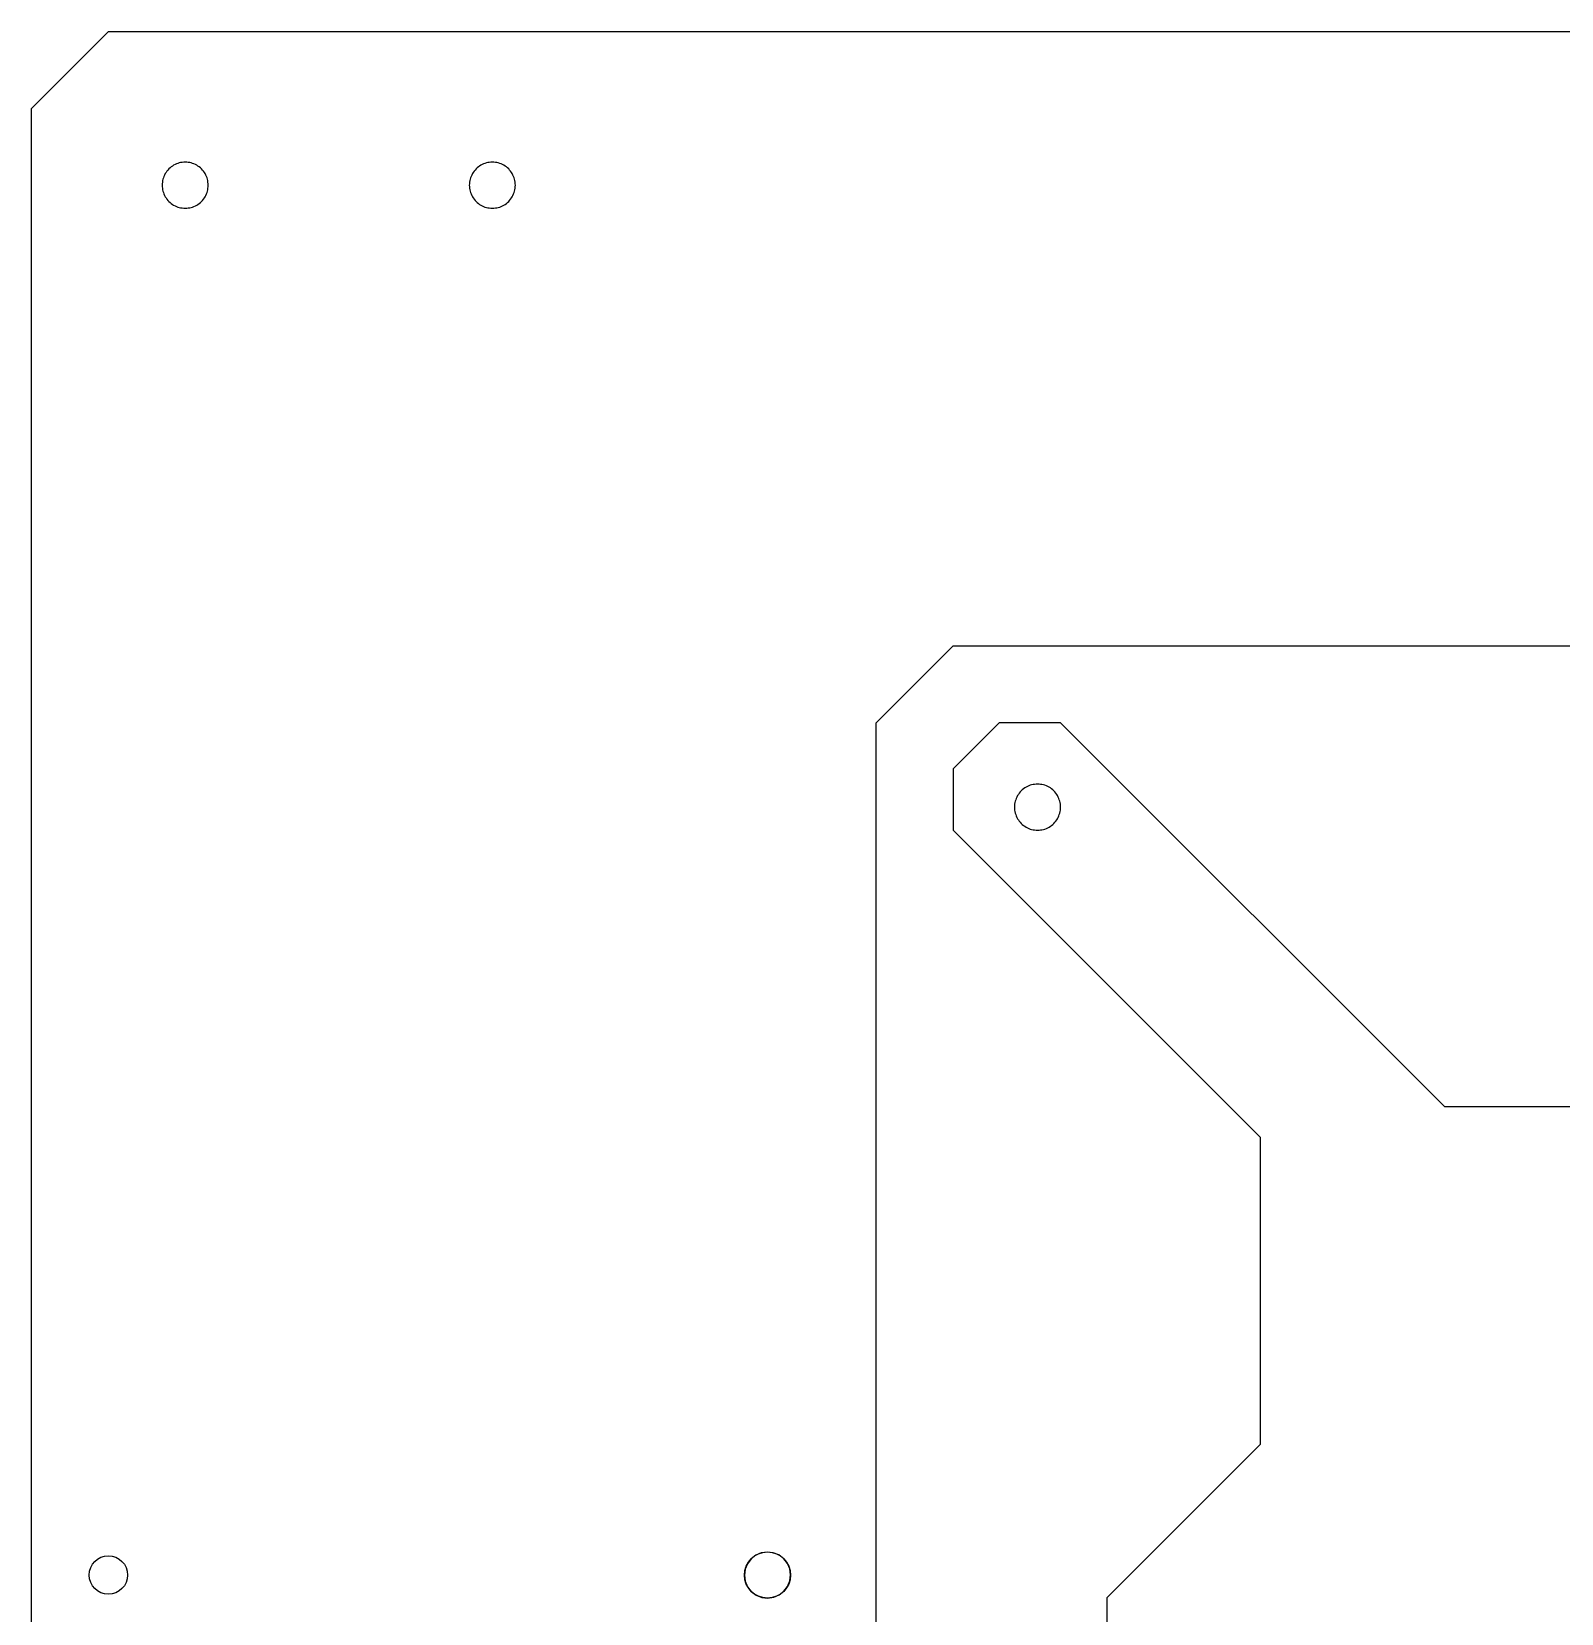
# Model space of a CAD drawing. Extents: x -207 to 207, y -207 to 207.
# Drawn here: x -206.8 to -95.5, y 91.7 to 206.8 of the extents above; entities that cross this region are included whole.
import ezdxf

# ---------------------------------------------------------------- set-up
doc = ezdxf.new("R2010")
doc.units = 0
doc.layers.get('0').update_dxf_attribs({"linetype": 'CONTINUOUS'})

msp = doc.modelspace()

# ---------------------------------------------------------------- linework, layer by layer
for p, q in [((-206.82, 201.23), (-201.23, 206.82)), ((-201.23, 206.82), (201.23, 206.82)), ((-206.82, -201.44), (-206.82, 201.23)), ((-196.66, 196.97), (-196.74, 196.9)), ((-196.57, 197.03), (-196.66, 196.97)), ((-196.48, 197.09), (-196.57, 197.03)), ((-196.38, 197.14), (-196.48, 197.09)), ((-196.28, 197.19), (-196.38, 197.14)), ((-196.18, 197.23), (-196.28, 197.19)), ((-196.07, 197.26), (-196.18, 197.23)), ((-195.97, 197.28), (-196.07, 197.26)), ((-195.86, 197.3), (-195.97, 197.28)), ((-195.75, 197.31), (-195.86, 197.3)), ((-195.64, 197.32), (-195.75, 197.31)), ((-195.53, 197.31), (-195.64, 197.32)), ((-195.42, 197.3), (-195.53, 197.31)), ((-195.31, 197.28), (-195.42, 197.3)), ((-195.2, 197.26), (-195.31, 197.28)), ((-195.1, 197.23), (-195.2, 197.26)), ((-195, 197.19), (-195.1, 197.23)), ((-194.9, 197.14), (-195, 197.19)), ((-194.8, 197.09), (-194.9, 197.14)), ((-194.71, 197.03), (-194.8, 197.09)), ((-194.62, 196.97), (-194.71, 197.03)), ((-194.53, 196.9), (-194.62, 196.97)), ((-174.3, 196.97), (-174.39, 196.9)), ((-174.21, 197.03), (-174.3, 196.97)), ((-174.12, 197.09), (-174.21, 197.03)), ((-174.02, 197.14), (-174.12, 197.09)), ((-173.92, 197.19), (-174.02, 197.14)), ((-173.82, 197.23), (-173.92, 197.19)), ((-173.71, 197.26), (-173.82, 197.23)), ((-173.61, 197.28), (-173.71, 197.26)), ((-173.5, 197.3), (-173.61, 197.28)), ((-173.39, 197.31), (-173.5, 197.3)), ((-173.28, 197.32), (-173.39, 197.31)), ((-173.17, 197.31), (-173.28, 197.32)), ((-173.06, 197.3), (-173.17, 197.31)), ((-172.95, 197.28), (-173.06, 197.3)), ((-172.85, 197.26), (-172.95, 197.28)), ((-172.74, 197.23), (-172.85, 197.26)), ((-172.64, 197.19), (-172.74, 197.23)), ((-172.54, 197.14), (-172.64, 197.19)), ((-172.44, 197.09), (-172.54, 197.14)), ((-172.35, 197.03), (-172.44, 197.09)), ((-172.26, 196.97), (-172.35, 197.03)), ((-172.17, 196.9), (-172.26, 196.97)), ((-197.3, 195.86), (-197.31, 195.75)), ((-197.28, 195.97), (-197.3, 195.86)), ((-197.26, 196.07), (-197.28, 195.97)), ((-197.23, 196.18), (-197.26, 196.07)), ((-197.19, 196.28), (-197.23, 196.18)), ((-197.14, 196.38), (-197.19, 196.28)), ((-197.09, 196.48), (-197.14, 196.38)), ((-197.03, 196.57), (-197.09, 196.48)), ((-196.97, 196.66), (-197.03, 196.57)), ((-196.9, 196.74), (-196.97, 196.66)), ((-196.82, 196.82), (-196.9, 196.74)), ((-196.74, 196.9), (-196.82, 196.82)), ((-194.45, 196.82), (-194.53, 196.9)), ((-194.38, 196.74), (-194.45, 196.82)), ((-194.31, 196.66), (-194.38, 196.74)), ((-194.24, 196.57), (-194.31, 196.66)), ((-194.19, 196.48), (-194.24, 196.57)), ((-194.13, 196.38), (-194.19, 196.48)), ((-194.09, 196.28), (-194.13, 196.38)), ((-194.05, 196.18), (-194.09, 196.28)), ((-194.02, 196.07), (-194.05, 196.18)), ((-193.99, 195.97), (-194.02, 196.07)), ((-193.98, 195.86), (-193.99, 195.97)), ((-193.97, 195.75), (-193.98, 195.86)), ((-174.94, 195.86), (-174.95, 195.75)), ((-174.92, 195.97), (-174.94, 195.86)), ((-174.9, 196.07), (-174.92, 195.97)), ((-174.87, 196.18), (-174.9, 196.07)), ((-174.83, 196.28), (-174.87, 196.18)), ((-174.78, 196.38), (-174.83, 196.28)), ((-174.73, 196.48), (-174.78, 196.38)), ((-174.67, 196.57), (-174.73, 196.48)), ((-174.61, 196.66), (-174.67, 196.57)), ((-174.54, 196.74), (-174.61, 196.66)), ((-174.47, 196.82), (-174.54, 196.74)), ((-174.39, 196.9), (-174.47, 196.82)), ((-172.09, 196.82), (-172.17, 196.9)), ((-172.02, 196.74), (-172.09, 196.82)), ((-171.95, 196.66), (-172.02, 196.74)), ((-171.89, 196.57), (-171.95, 196.66)), ((-171.83, 196.48), (-171.89, 196.57)), ((-171.78, 196.38), (-171.83, 196.48)), ((-171.73, 196.28), (-171.78, 196.38)), ((-171.69, 196.18), (-171.73, 196.28)), ((-171.66, 196.07), (-171.69, 196.18)), ((-171.64, 195.97), (-171.66, 196.07)), ((-171.62, 195.86), (-171.64, 195.97)), ((-171.61, 195.75), (-171.62, 195.86)), ((-197.31, 195.75), (-197.32, 195.64)), ((-197.32, 195.64), (-197.31, 195.53)), ((-197.31, 195.53), (-197.3, 195.42)), ((-197.3, 195.42), (-197.28, 195.31)), ((-197.28, 195.31), (-197.26, 195.2)), ((-197.26, 195.2), (-197.23, 195.1)), ((-197.23, 195.1), (-197.19, 195)), ((-197.19, 195), (-197.14, 194.9)), ((-197.14, 194.9), (-197.09, 194.8)), ((-197.09, 194.8), (-197.03, 194.71)), ((-197.03, 194.71), (-196.97, 194.62)), ((-196.97, 194.62), (-196.9, 194.53)), ((-194.38, 194.53), (-194.31, 194.62)), ((-194.31, 194.62), (-194.24, 194.71)), ((-194.24, 194.71), (-194.19, 194.8)), ((-194.19, 194.8), (-194.13, 194.9)), ((-194.13, 194.9), (-194.09, 195)), ((-194.09, 195), (-194.05, 195.1)), ((-194.05, 195.1), (-194.02, 195.2)), ((-194.02, 195.2), (-193.99, 195.31)), ((-193.99, 195.31), (-193.98, 195.42)), ((-193.98, 195.42), (-193.97, 195.53)), ((-193.96, 195.64), (-193.97, 195.75)), ((-193.97, 195.53), (-193.96, 195.64)), ((-174.95, 195.75), (-174.96, 195.64)), ((-174.96, 195.64), (-174.95, 195.53)), ((-174.95, 195.53), (-174.94, 195.42)), ((-174.94, 195.42), (-174.92, 195.31)), ((-174.92, 195.31), (-174.9, 195.2)), ((-174.9, 195.2), (-174.87, 195.1)), ((-174.87, 195.1), (-174.83, 195)), ((-174.83, 195), (-174.78, 194.9)), ((-174.78, 194.9), (-174.73, 194.8)), ((-174.73, 194.8), (-174.67, 194.71)), ((-174.67, 194.71), (-174.61, 194.62)), ((-174.61, 194.62), (-174.54, 194.53)), ((-172.02, 194.53), (-171.95, 194.62)), ((-171.95, 194.62), (-171.89, 194.71)), ((-171.89, 194.71), (-171.83, 194.8)), ((-171.83, 194.8), (-171.78, 194.9)), ((-171.78, 194.9), (-171.73, 195)), ((-171.73, 195), (-171.69, 195.1)), ((-171.69, 195.1), (-171.66, 195.2)), ((-171.66, 195.2), (-171.64, 195.31)), ((-171.64, 195.31), (-171.62, 195.42)), ((-171.62, 195.42), (-171.61, 195.53)), ((-171.6, 195.64), (-171.61, 195.75)), ((-171.61, 195.53), (-171.6, 195.64)), ((-196.9, 194.53), (-196.82, 194.45)), ((-196.82, 194.45), (-196.74, 194.38)), ((-196.74, 194.38), (-196.66, 194.31)), ((-196.66, 194.31), (-196.57, 194.24)), ((-196.57, 194.24), (-196.48, 194.19)), ((-196.48, 194.19), (-196.38, 194.13)), ((-196.38, 194.13), (-196.28, 194.09)), ((-196.28, 194.09), (-196.18, 194.05)), ((-196.18, 194.05), (-196.07, 194.02)), ((-196.07, 194.02), (-195.97, 193.99)), ((-195.97, 193.99), (-195.86, 193.98)), ((-195.86, 193.98), (-195.75, 193.97)), ((-195.75, 193.97), (-195.64, 193.96)), ((-195.64, 193.96), (-195.53, 193.97)), ((-195.53, 193.97), (-195.42, 193.98)), ((-195.42, 193.98), (-195.31, 193.99)), ((-195.31, 193.99), (-195.2, 194.02)), ((-195.2, 194.02), (-195.1, 194.05)), ((-195.1, 194.05), (-195, 194.09)), ((-195, 194.09), (-194.9, 194.13)), ((-194.9, 194.13), (-194.8, 194.19)), ((-194.8, 194.19), (-194.71, 194.24)), ((-194.71, 194.24), (-194.62, 194.31)), ((-194.62, 194.31), (-194.53, 194.38)), ((-194.53, 194.38), (-194.45, 194.45)), ((-194.45, 194.45), (-194.38, 194.53)), ((-174.54, 194.53), (-174.47, 194.45)), ((-174.47, 194.45), (-174.39, 194.38)), ((-174.39, 194.38), (-174.3, 194.31)), ((-174.3, 194.31), (-174.21, 194.24)), ((-174.21, 194.24), (-174.12, 194.19)), ((-174.12, 194.19), (-174.02, 194.13)), ((-174.02, 194.13), (-173.92, 194.09)), ((-173.92, 194.09), (-173.82, 194.05)), ((-173.82, 194.05), (-173.71, 194.02)), ((-173.71, 194.02), (-173.61, 193.99)), ((-173.61, 193.99), (-173.5, 193.98)), ((-173.5, 193.98), (-173.39, 193.97)), ((-173.39, 193.97), (-173.28, 193.96)), ((-173.28, 193.96), (-173.17, 193.97)), ((-173.17, 193.97), (-173.06, 193.98)), ((-173.06, 193.98), (-172.95, 193.99)), ((-172.95, 193.99), (-172.85, 194.02)), ((-172.85, 194.02), (-172.74, 194.05)), ((-172.74, 194.05), (-172.64, 194.09)), ((-172.64, 194.09), (-172.54, 194.13)), ((-172.54, 194.13), (-172.44, 194.19)), ((-172.44, 194.19), (-172.35, 194.24)), ((-172.35, 194.24), (-172.26, 194.31)), ((-172.26, 194.31), (-172.17, 194.38)), ((-172.17, 194.38), (-172.09, 194.45)), ((-172.09, 194.45), (-172.02, 194.53)), ((-145.33, 156.51), (-139.74, 162.1)), ((-139.74, 162.1), (139.74, 162.1)), ((-145.33, -145.33), (-145.33, 156.51)), ((-136.39, 156.51), (-139.74, 153.16)), ((-131.92, 156.51), (-136.39, 156.51)), ((-131.92, 156.51), (-103.97, 128.56)), ((-139.74, 153.16), (-139.74, 148.69)), ((-133.92, 152.01), (-134.03, 151.98)), ((-133.81, 152.02), (-133.92, 152.01)), ((-133.7, 152.04), (-133.81, 152.02)), ((-133.59, 152.04), (-133.7, 152.04)), ((-133.48, 152.04), (-133.59, 152.04)), ((-133.37, 152.02), (-133.48, 152.04)), ((-133.27, 152.01), (-133.37, 152.02)), ((-133.16, 151.98), (-133.27, 152.01)), ((-135.18, 150.9), (-135.21, 150.8)), ((-135.14, 151), (-135.18, 150.9)), ((-135.1, 151.1), (-135.14, 151)), ((-135.05, 151.2), (-135.1, 151.1)), ((-134.99, 151.29), (-135.05, 151.2)), ((-134.92, 151.38), (-134.99, 151.29)), ((-134.85, 151.47), (-134.92, 151.38)), ((-134.78, 151.55), (-134.85, 151.47)), ((-134.7, 151.62), (-134.78, 151.55)), ((-134.61, 151.69), (-134.7, 151.62)), ((-134.52, 151.76), (-134.61, 151.69)), ((-134.43, 151.81), (-134.52, 151.76)), ((-134.33, 151.87), (-134.43, 151.81)), ((-134.23, 151.91), (-134.33, 151.87)), ((-134.13, 151.95), (-134.23, 151.91)), ((-134.03, 151.98), (-134.13, 151.95)), ((-133.05, 151.95), (-133.16, 151.98)), ((-132.95, 151.91), (-133.05, 151.95)), ((-132.85, 151.87), (-132.95, 151.91)), ((-132.75, 151.81), (-132.85, 151.87)), ((-132.66, 151.76), (-132.75, 151.81)), ((-132.57, 151.69), (-132.66, 151.76)), ((-132.49, 151.62), (-132.57, 151.69)), ((-132.41, 151.55), (-132.49, 151.62)), ((-132.33, 151.47), (-132.41, 151.55)), ((-132.26, 151.38), (-132.33, 151.47)), ((-132.2, 151.29), (-132.26, 151.38)), ((-132.14, 151.2), (-132.2, 151.29)), ((-132.09, 151.1), (-132.14, 151.2)), ((-132.04, 151), (-132.09, 151.1)), ((-132.01, 150.9), (-132.04, 151)), ((-131.97, 150.8), (-132.01, 150.9)), ((-135.26, 150.58), (-135.27, 150.47)), ((-135.27, 150.47), (-135.27, 150.36)), ((-135.27, 150.36), (-135.27, 150.25)), ((-135.27, 150.25), (-135.26, 150.14)), ((-135.24, 150.69), (-135.26, 150.58)), ((-135.26, 150.14), (-135.24, 150.04)), ((-135.21, 150.8), (-135.24, 150.69)), ((-135.24, 150.04), (-135.21, 149.93)), ((-135.21, 149.93), (-135.18, 149.82)), ((-135.18, 149.82), (-135.14, 149.72)), ((-135.14, 149.72), (-135.1, 149.62)), ((-132.09, 149.62), (-132.04, 149.72)), ((-132.04, 149.72), (-132.01, 149.82)), ((-132.01, 149.82), (-131.97, 149.93)), ((-131.95, 150.69), (-131.97, 150.8)), ((-131.97, 149.93), (-131.95, 150.04)), ((-131.93, 150.58), (-131.95, 150.69)), ((-131.95, 150.04), (-131.93, 150.14)), ((-131.92, 150.47), (-131.93, 150.58)), ((-131.93, 150.14), (-131.92, 150.25)), ((-131.92, 150.36), (-131.92, 150.47)), ((-131.92, 150.25), (-131.92, 150.36)), ((-139.74, 148.69), (-117.38, 126.33)), ((-135.1, 149.62), (-135.05, 149.52)), ((-135.05, 149.52), (-134.99, 149.43)), ((-134.99, 149.43), (-134.92, 149.34)), ((-134.92, 149.34), (-134.85, 149.26)), ((-134.85, 149.26), (-134.78, 149.18)), ((-134.78, 149.18), (-134.7, 149.1)), ((-134.7, 149.1), (-134.61, 149.03)), ((-134.61, 149.03), (-134.52, 148.97)), ((-134.52, 148.97), (-134.43, 148.91)), ((-134.43, 148.91), (-134.33, 148.86)), ((-134.33, 148.86), (-134.23, 148.81)), ((-134.23, 148.81), (-134.13, 148.77)), ((-134.13, 148.77), (-134.03, 148.74)), ((-134.03, 148.74), (-133.92, 148.72)), ((-133.92, 148.72), (-133.81, 148.7)), ((-133.81, 148.7), (-133.7, 148.69)), ((-133.7, 148.69), (-133.59, 148.69)), ((-133.59, 148.69), (-133.48, 148.69)), ((-133.48, 148.69), (-133.37, 148.7)), ((-133.37, 148.7), (-133.27, 148.72)), ((-133.27, 148.72), (-133.16, 148.74)), ((-133.16, 148.74), (-133.05, 148.77)), ((-133.05, 148.77), (-132.95, 148.81)), ((-132.95, 148.81), (-132.85, 148.86)), ((-132.85, 148.86), (-132.75, 148.91)), ((-132.75, 148.91), (-132.66, 148.97)), ((-132.66, 148.97), (-132.57, 149.03)), ((-132.57, 149.03), (-132.49, 149.1)), ((-132.49, 149.1), (-132.41, 149.18)), ((-132.41, 149.18), (-132.33, 149.26)), ((-132.33, 149.26), (-132.26, 149.34)), ((-132.26, 149.34), (-132.2, 149.43)), ((-132.2, 149.43), (-132.14, 149.52)), ((-132.14, 149.52), (-132.09, 149.62)), ((-103.97, 128.56), (70.43, 128.56)), ((-117.38, 126.33), (-117.38, 103.97)), ((-117.38, 103.97), (-128.56, 92.79)), ((-154.45, 95.63), (-154.71, 95.28)), ((-154.1, 95.9), (-154.45, 95.63)), ((-153.7, 96.07), (-154.1, 95.9)), ((-153.26, 96.13), (-153.7, 96.07)), ((-152.83, 96.08), (-153.26, 96.13)), ((-152.42, 95.92), (-152.83, 96.08)), ((-152.07, 95.65), (-152.42, 95.92)), ((-151.8, 95.31), (-152.07, 95.65)), ((-154.87, 94.88), (-154.93, 94.44)), ((-154.93, 94.44), (-154.87, 94.01)), ((-154.71, 95.28), (-154.87, 94.88)), ((-151.63, 94.9), (-151.8, 95.31)), ((-151.57, 94.47), (-151.63, 94.9)), ((-151.63, 94.04), (-151.57, 94.47)), ((-154.87, 94.01), (-154.7, 93.61)), ((-154.7, 93.61), (-154.43, 93.26)), ((-152.4, 93.01), (-152.05, 93.28)), ((-152.05, 93.28), (-151.79, 93.63)), ((-151.79, 93.63), (-151.63, 94.04)), ((-154.43, 93.26), (-154.08, 93)), ((-154.08, 93), (-153.67, 92.83)), ((-153.67, 92.83), (-153.24, 92.78)), ((-153.24, 92.78), (-152.8, 92.84)), ((-152.8, 92.84), (-152.4, 93.01)), ((-128.56, 92.79), (-128.56, 50.31))]:
    msp.add_line(p, q)
for centre, radius in [((-201.23, 94.46), 1.4), ((-153.25, 94.46), 1.68)]:
    msp.add_circle(centre, radius)

doc.saveas('drawing.dxf')
